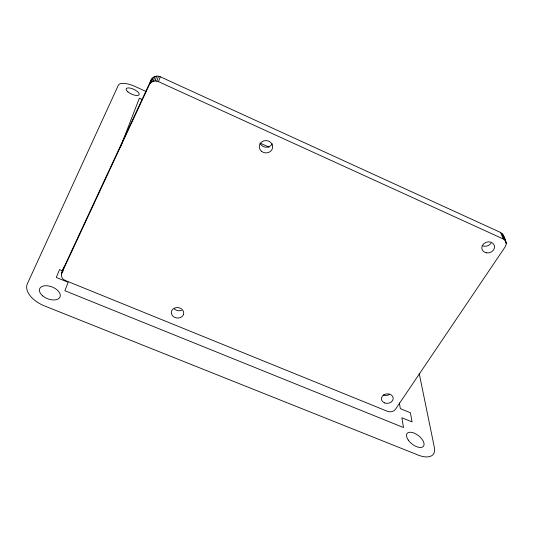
<?xml version="1.0" encoding="UTF-8"?>
<svg xmlns="http://www.w3.org/2000/svg" width="533" height="533" viewBox="0 0 533 533"><rect width="100%" height="100%" fill="white"/><g stroke="black" fill="none" stroke-linecap="round" stroke-linejoin="round"><path stroke-width="0.8" d="M506.35 243.668L505.391 246.499L395.539 409.211C393.767 411.656 390.296 412.415 387.538 411.356L65.319 280.478C58.897 278.153 61.815 270.471 64.446 266.327L151.265 79.664C152.811 76.392 157.075 75.266 160.24 76.759L500.56 232.455C504.298 234.707 505.177 239.823 506.35 243.668L505.111 240.736M64.446 266.327L61.282 274.548M506.183 242.229L504.611 239.81L503.312 238.997L158.514 81.669L160.24 76.759M61.661 273.202L149.413 84.607C150.712 81.902 153.897 80.576 156.775 81.116L158.521 76.212M154.963 80.996L156.735 76.092M153.211 81.322L155.01 76.419M151.632 82.075L153.451 77.158M149.413 84.607L151.265 79.664M150.339 83.195L152.172 78.264M120.438 147.115L139.353 98.225L142.384 99.598M156.775 81.116L158.514 81.669M63.174 271.11L59.523 269.625L56.298 277.46L68.151 282.277L64.879 290.732L403.481 427.526L401.855 417.765L412.069 421.909L410.417 412.762L400.33 408.644L399.37 402.901M146.242 91.543L134.869 86.386A15.69 5.83 24.6 0 0 118.339 85.227L27.39 283.683A24.265 13.925 21.7 0 0 44.579 305.949L418.312 455.122A22.533 11.446 38.1 0 0 434.415 447.673L419.205 373.493M269.125 147.208L260.024 143.084A6.636 6.09 2.8 0 0 265.84 147.208A6.636 6.09 2.8 0 0 272.196 143.857M502.812 234.353L505.59 240.916M504.185 238.544L503.399 235.659M501.846 233.261L504.611 239.81M500.56 232.455L503.312 238.997M389.137 394.647A5.863 4.737 -6 0 1 383.3 394.953M181.606 310.306A6.143 5.17 7.5 0 1 174.284 308.88M491.026 243.215A6.396 5.443 -16.2 0 1 482.352 245.7M183.412 314.65L182.712 315.849A6.223 5.217 7.4 0 1 174.597 317.295A6.223 5.217 7.4 0 1 171.813 310.532A6.223 5.217 7.4 0 1 179.441 307.894L180.907 308.547A6.223 5.217 7.4 0 1 183.412 314.65M408.258 440.058A10.374 5.27 38.1 0 0 423.382 446.361A10.374 5.27 38.1 0 0 414.254 433.156A10.374 5.27 38.1 0 0 408.258 440.058M42.68 295.848A10.986 6.303 21.7 0 0 60.036 296.934A10.986 6.303 21.7 0 0 46.811 285.741A10.986 6.303 21.7 0 0 42.68 295.848M127.927 91.889A7.129 2.652 24.6 0 0 138.973 94.927A7.129 2.652 24.6 0 0 131.065 88.311A7.129 2.652 24.6 0 0 127.927 91.889M261.563 151.365A6.722 6.156 2.7 0 0 272.583 147.987A6.722 6.156 2.7 0 0 263.802 140.912A6.722 6.156 2.7 0 0 261.563 151.365M486.363 252.835A6.476 5.497 -16 0 0 494.411 245.6A6.476 5.497 -16 0 0 483.771 243.674A6.476 5.497 -16 0 0 486.363 252.835M384.433 402.881A5.93 4.77 -5.9 0 0 393.227 398.298A5.93 4.77 -5.9 0 0 384.26 394.607A5.93 4.77 -5.9 0 0 384.433 402.881"/></g></svg>
